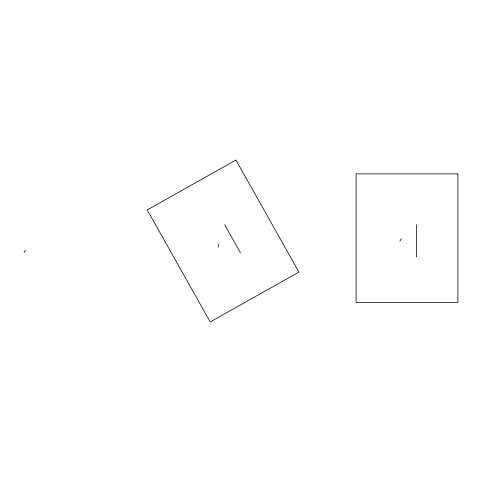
<?xml version="1.0" encoding="UTF-8"?>
<svg xmlns="http://www.w3.org/2000/svg" width="482" height="482" viewBox="0 0 482 482"><rect width="100%" height="100%" fill="white"/><g stroke="black" fill="none" stroke-linecap="round" stroke-linejoin="round"><path stroke-width="0.72" d="M24.1 252.574L25.438 250.068M399.879 241.169L401.253 238.692M224.636 224.708L240.428 252.791M218.328 244.302L218.346 247.127M416.358 224.708L416.358 256.924M235.927 160.042L147.209 209.941L210.212 321.958L298.93 272.059L235.927 160.042M457.9 173.882L356.114 173.882L356.114 302.401L457.9 302.401L457.9 173.882"/></g></svg>
